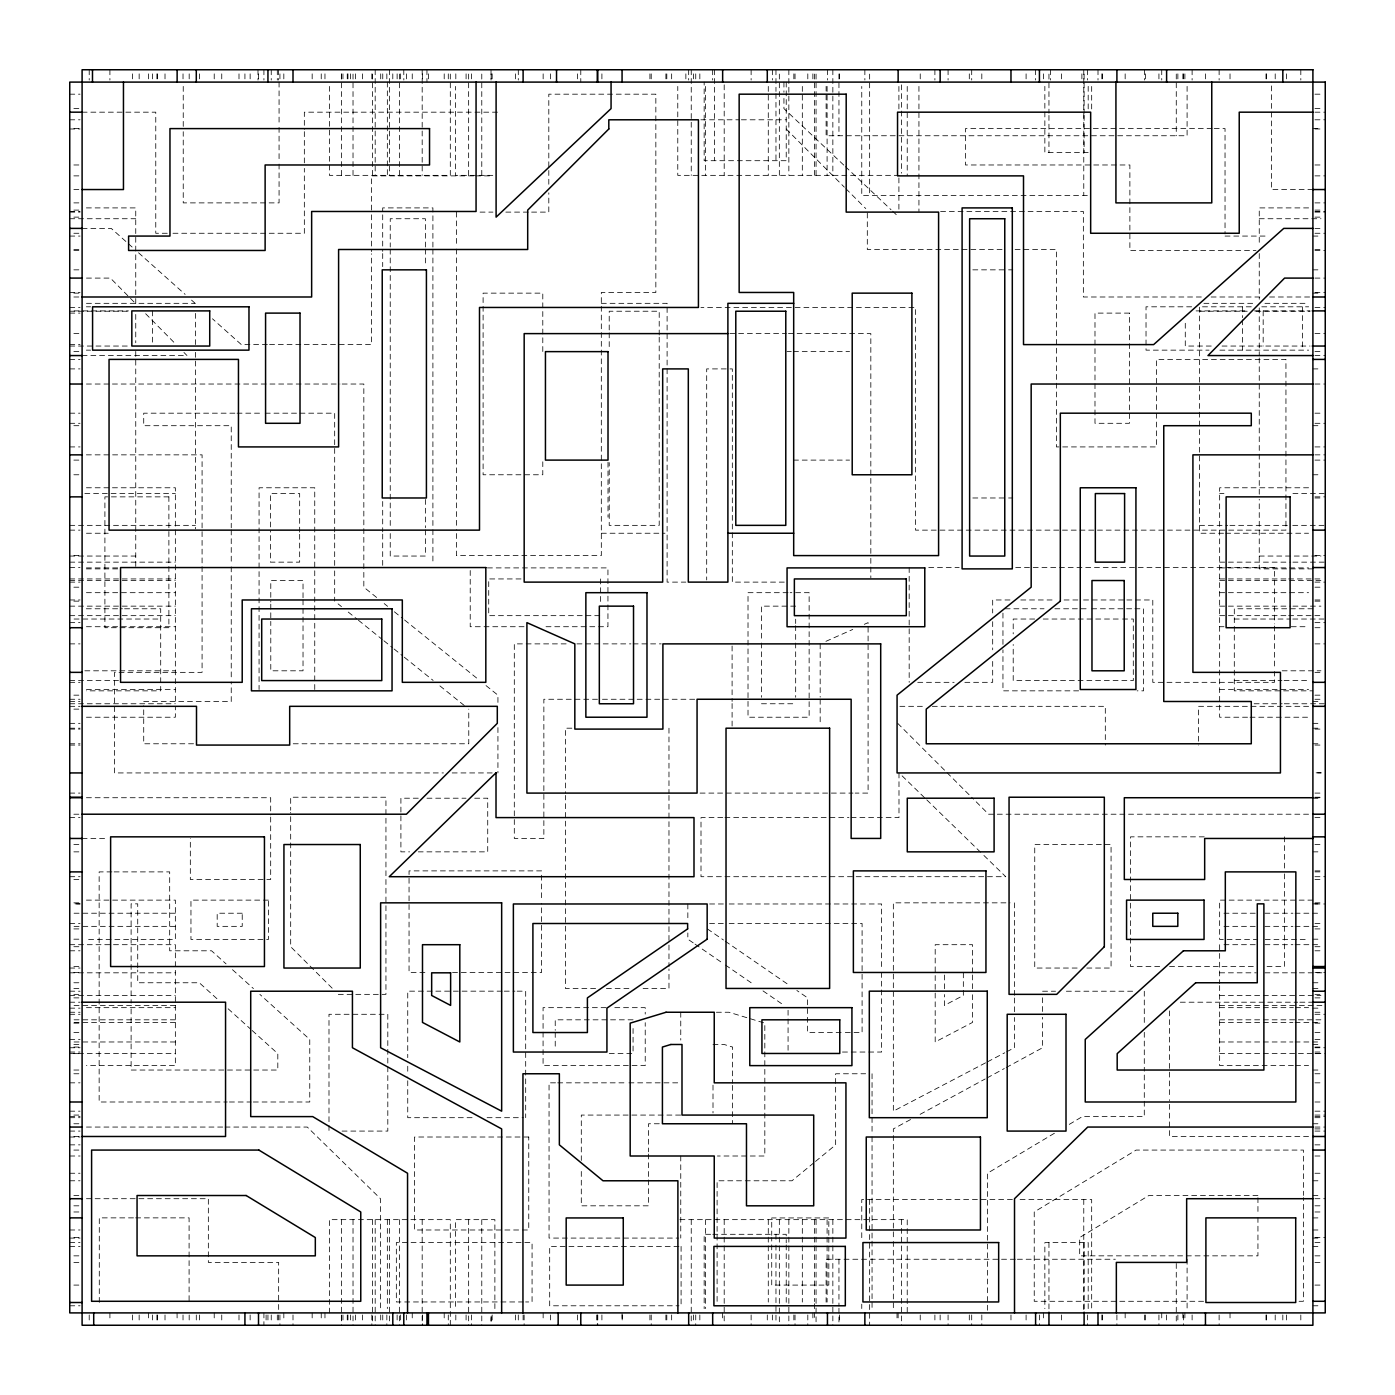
<?xml version="1.0" encoding="UTF-8"?>
<svg xmlns="http://www.w3.org/2000/svg" width="1395" height="1395" viewBox="0 0 1395 1395"><rect width="100%" height="100%" fill="white"/><g stroke="black" fill="none" stroke-linecap="round" stroke-linejoin="round"><path stroke-width="0.75" stroke-dasharray="5 3.75" d="M813.826 1162.82L791.994 1180.78L717.1 1180.78L717.1 1302.076M815.5 1161.442L835.64 1144.859L835.64 1073.766L865.632 1073.766M1054.411 1133.263L987.451 1173.247L987.451 1312.904M1069.285 1124.387L1082.293 1116.61L1144.284 1116.61L1144.284 1073.365M910.551 1119.54L893.341 1128.904L893.341 1239.318M920.125 1114.343L985.166 1078.963M987.085 1077.916L1004.295 1068.553M1006.213 1067.524L1042.571 1047.75L1042.571 1017.304M985.55 1062.851L893.341 1111.17L893.341 902.844L1010.05 902.844M987.468 1061.839L1004.766 1052.789M1006.684 1051.778L1014.374 1047.75L1014.374 1017.461M825.927 641.334L852.764 629.441M864.272 624.332L868.091 622.641L868.091 793.092L855.17 793.092M69.75 94.18L80.038 94.18M1314.962 94.18L1321.135 94.18M73.865 108.601L80.038 108.601M1314.962 108.601L1321.135 108.601M82.096 112.175L155.769 112.175L155.769 233.261L170.835 233.261M497.457 112.175L304.337 112.175L304.337 129.473M1314.962 112.175L1325.25 112.175M69.75 119.796L80.038 119.796M700.831 119.796L739.245 119.796M741.373 119.796L786.187 119.796M1314.962 119.796L1325.25 119.796M73.865 128.602L80.038 128.602M1212.046 128.602L965.462 128.602L965.462 164.976L1129.88 164.976L1129.88 250.472L1255.988 250.472M1214.208 128.602L1225.037 128.602L1225.037 233.907M1312.904 128.602L1321.135 128.602M69.75 128.985L80.038 128.985M1314.962 128.985L1321.135 128.985M1088.187 152.386L1044.855 152.386L1044.855 86.35M73.865 164.976L82.096 164.976M1314.962 164.976L1321.135 164.976M492.801 175.351L455.555 175.351L455.555 86.42M899.287 175.351L677.778 175.351L677.778 86.42M73.865 175.875L80.038 175.875M473.568 175.875L371.488 175.875L371.488 212.65M475.73 175.875L493.115 175.875M1314.962 175.875L1325.25 175.875M73.865 189.546L80.038 189.546M1312.904 189.546L1271.543 189.546L1271.543 82.096M1087.333 195.439L861.761 195.439L861.761 86.455M73.865 202.885L80.038 202.885M1314.962 202.885L1325.25 202.885M86.385 207.907L135.751 207.907L135.751 303.604M1308.615 207.907L1259.249 207.907L1259.249 244.875M73.865 210.104L80.038 210.104M1314.962 210.104L1321.135 210.104M69.75 211.482L80.038 211.482M940.579 211.482L1083.357 211.482L1083.357 296.995L1202.473 296.995M1314.962 211.482L1325.25 211.482M69.75 212.11L80.038 212.11M480.054 212.11L492.941 212.11M505.827 212.11L529.472 212.11M531.617 212.11L548.81 212.11L548.81 192.824M1314.962 212.11L1325.25 212.11M73.865 217.132L80.038 217.132M1314.962 217.132L1321.135 217.132M69.75 218.736L135.751 218.736M1259.249 218.736L1320.995 218.736M82.096 228.396L111.234 228.396L132.107 247.037M1314.962 228.396L1321.135 228.396M73.865 233.261L80.038 233.261M172.98 233.261L304.337 233.261L304.337 168.394M1314.962 233.261L1325.25 233.261M69.75 236.069L80.038 236.069M1225.037 236.069L1266.398 236.069M1312.904 236.069L1321.135 236.069M73.865 249.496L80.038 249.496M1002.063 249.496L867.306 249.496L867.306 210.104M1015.107 249.496L1056.399 249.496L1056.399 446.923L1156.542 446.923L1156.542 359.404L1285.946 359.404L1285.946 530.135L915.504 530.135L915.504 307.458L700.9 307.458M1314.962 249.496L1321.135 249.496M73.865 250.472L80.038 250.472M1314.962 250.472L1325.25 250.472M73.865 269.845L80.038 269.845M972.803 269.845L1006.458 269.845M1008.568 269.845L1012.77 269.845M1312.904 269.845L1321.135 269.845M86.455 278.093L110.414 278.093L134.931 302.889M1314.962 278.093L1325.25 278.093M69.75 292.462L80.038 292.462M1314.962 292.462L1325.25 292.462M73.865 293.142L80.038 293.142M1312.904 293.142L1321.135 293.142M73.865 296.995L80.038 296.995M1211.122 296.995L1260.94 296.995M1269.607 296.995L1312.904 296.995M86.455 303.325L195.439 303.325M601.315 303.325L667.106 303.325L667.106 582.116L685.852 582.116M1203.92 303.325L1256.232 303.325M1264.951 303.325L1308.545 303.325M86.35 306.813L90.605 306.813M1191.644 306.813L1146.027 306.813L1146.027 350.145L1209.029 350.145M1202.507 306.813L1252.466 306.813M1261.777 306.813L1308.649 306.813M69.75 307.458L80.038 307.458M1314.962 307.458L1325.25 307.458M74.092 310.893L128.462 310.893M1196.09 310.893L1246.956 310.893M1254.524 310.893L1310.027 310.893M69.75 311.224L128.253 311.224M1199.56 311.224L1247.235 311.224M1255.901 311.224L1310.079 311.224M69.75 313.108L80.038 313.108M73.865 333.614L80.038 333.614M729.951 333.614L736.455 333.614M738.618 333.614L786.309 333.614M788.471 333.614L794.976 333.614M797.138 333.614L870.829 333.614L870.829 476.236M1314.962 333.614L1325.25 333.614M69.75 344.6L80.038 344.6M267.387 344.6L241.352 344.6L212.441 318.775M269.549 344.6L302.087 344.6M304.249 344.6L371.488 344.6L371.488 253.751M69.75 346.047L128.462 346.047M1211.244 346.047L1185.279 346.047L1185.279 321.234M1222.055 346.047L1310.027 346.047M86.35 350.145L90.605 350.145M1219.875 350.145L1308.649 350.145M73.865 351.627L82.096 351.627M786.989 351.627L791.314 351.627M793.476 351.627L849.555 351.627M1314.962 351.627L1321.135 351.627M82.096 355.568L187.017 355.568L183.948 352.464M1314.962 355.568L1325.25 355.568M69.75 359.404L80.038 359.404M69.75 368.908L80.038 368.908M1312.904 368.908L1321.135 368.908M86.42 384.026L110.257 384.026M112.437 384.026L339.996 384.026M342.159 384.026L363.833 384.026L363.833 587.19L377.417 598.124M1314.962 384.026L1325.25 384.026M69.75 413.182L80.038 413.182M234.866 413.182L143.72 413.182L143.72 425.702L231.239 425.702L231.239 527.781M237.028 413.182L263.062 413.182M265.242 413.182L297.798 413.182M299.96 413.182L334.678 413.182L334.678 532.001M1314.962 413.182L1321.135 413.182M69.75 423.295L80.038 423.295M1314.962 423.295L1325.25 423.295M73.865 425.702L80.038 425.702M1312.904 425.702L1321.135 425.702M69.75 446.923L80.038 446.923M1314.962 446.923L1325.25 446.923M86.368 454.857L202.083 454.857L202.083 672.355L114.564 672.355L114.564 772.935L443.47 772.935M1314.962 454.857L1325.25 454.857M73.865 460.106L80.038 460.106M793.476 460.106L849.555 460.106M1314.962 460.106L1325.25 460.106M73.865 474.771L80.038 474.771M1312.904 474.771L1321.135 474.771M86.42 487.779L110.275 487.779M112.454 487.779L175.351 487.779L175.351 704.336M1308.58 487.779L1219.649 487.779L1219.649 717.222L1247.845 717.222M84.833 493.568L175.351 493.568M1219.649 493.568L1223.973 493.568M1292.921 493.568L1325.25 493.568M1314.962 496.864L1325.25 496.864M972.803 497.98L1006.458 497.98M1008.568 497.98L1012.77 497.98M1314.962 497.98L1321.135 497.98M69.75 525.357L195.439 525.357M1199.56 525.357L1227.739 525.357M1229.902 525.357L1290.584 525.357M1292.746 525.357L1325.25 525.357M69.75 530.135L80.038 530.135M86.455 533.239L108.252 533.239M601.315 533.239L664.979 533.239M1223.537 533.239L1199.56 533.239L1199.56 303.325M1225.717 533.239L1308.545 533.239M73.865 555.594L80.038 555.594M1314.962 555.594L1325.25 555.594M69.75 556.047L135.751 556.047M1259.249 556.047L1320.995 556.047M69.75 562.15L175.351 562.15M1219.649 562.15L1290.776 562.15M1292.921 562.15L1325.25 562.15M69.75 567.556L80.038 567.556M928.739 567.556L959.185 567.556M1015.717 567.556L1274.455 567.556L1274.455 623.861M86.42 567.904L118.959 567.904M487.43 567.904L607.941 567.904L607.941 626.721L543.387 626.721M1219.649 567.904L1308.58 567.904M86.385 568.881L118.575 568.881M1312.904 568.881L1259.249 568.881L1259.249 499.288M69.75 578.942L175.351 578.942M520.998 578.942L488.721 578.942L488.721 615.666L600.635 615.666M1219.649 578.942L1286.452 578.942M1288.614 578.942L1320.943 578.942M69.75 580.529L175.351 580.529M1219.649 580.529L1320.943 580.529M69.75 582.116L80.038 582.116M784.269 582.116L732.323 582.116L732.323 368.908L706.69 368.908L706.69 579.936M1314.962 582.116L1325.25 582.116M73.865 587.19L80.038 587.19M1314.962 587.19L1321.135 587.19M86.42 592.683L175.351 592.683M788.053 592.683L748.016 592.683L748.016 717.222L809.135 717.222L809.135 592.683L790.163 592.683M1219.649 592.683L1308.58 592.683M69.75 599.972L80.038 599.972M1009.98 599.972L992.682 599.972L992.682 612.98M1020.809 599.972L1055.422 599.972M1064.089 599.972L1081.387 599.972M1083.549 599.972L1124.666 599.972M1126.829 599.972L1152.793 599.972L1152.793 682.329L1274.455 682.329L1274.455 671.501M1314.962 599.972L1321.135 599.972M73.865 601.14L80.038 601.14M1314.962 601.14L1321.135 601.14M69.75 606.145L175.351 606.145M795.673 606.145L761.478 606.145L761.478 640.846M1219.649 606.145L1290.776 606.145M1292.921 606.145L1320.943 606.145M86.333 608.778L122.464 608.778M124.591 608.778L160.704 608.778L160.704 690.839L86.333 690.839M1005.115 608.778L1044.053 608.778M1054.864 608.778L1089.478 608.778M1091.64 608.778L1132.74 608.778M1134.902 608.778L1143.551 608.778L1143.551 690.839L1137.064 690.839M1312.904 608.778L1234.296 608.778L1234.296 690.839L1312.904 690.839M69.75 615.666L175.351 615.666M1219.649 615.666L1286.452 615.666M1288.614 615.666L1320.943 615.666M74.074 619.031L160.704 619.031M1034.654 619.031L1013.206 619.031L1013.206 633.888M1043.233 619.031L1120.429 619.031M1122.574 619.031L1133.298 619.031L1133.298 680.586L1013.206 680.586L1013.206 644.507M1234.296 619.031L1290.602 619.031M1292.764 619.031L1325.25 619.031M69.75 622.641L80.038 622.641M1314.962 622.641L1325.25 622.641M86.42 626.721L175.351 626.721M524.014 626.721L470.22 626.721L470.22 567.904M1219.649 626.721L1223.99 626.721M1291.229 626.721L1308.58 626.721M1314.962 627.715L1321.135 627.715M69.75 643.88L80.038 643.88M566.143 643.88L514.302 643.88L514.302 838.43L543.858 838.43L543.858 699.261L600.286 699.261M576.955 643.88L630.958 643.88M633.121 643.88L661.213 643.88M1314.962 643.88L1325.25 643.88M84.833 670.803L175.351 670.803M1282.144 670.803L1320.943 670.803M1314.962 672.355L1321.135 672.355M69.75 680.586L119.569 680.586M1234.296 680.586L1281.935 680.586M1284.097 680.586L1310.097 680.586M69.75 682.329L80.038 682.329M917.736 682.329L954.145 682.329M964.852 682.329L992.682 682.329L992.682 658.492M86.42 689.514L175.351 689.514M1219.649 689.514L1308.58 689.514M1078.649 690.839L1002.953 690.839L1002.953 649.808M73.865 695.163L80.038 695.163M1314.962 695.163L1321.135 695.163M69.75 699.261L80.038 699.261M602.448 699.261L635.004 699.261M637.166 699.261L697.936 699.261M1314.962 699.261L1321.135 699.261M69.75 701.493L80.038 701.493M143.72 701.493L231.239 701.493L231.239 681.963M1312.904 701.493L1321.135 701.493M69.75 703.76L175.351 703.76M761.478 703.76L795.673 703.76M1254.14 703.76L1282.144 703.76M1284.307 703.76L1325.25 703.76M69.75 706.323L80.038 706.323M899.862 706.323L923.647 706.323M932.313 706.323L1105.311 706.323L1105.311 745.069M1308.597 706.323L1198.497 706.323L1198.497 745.069M73.865 709.131L80.038 709.131M86.42 717.222L175.351 717.222L175.351 706.48M1250.025 717.222L1308.58 717.222M69.75 723.342L80.038 723.342M1312.904 723.342L1321.135 723.342M69.75 728.19L80.038 728.19M571.863 728.19L565.376 728.19L565.376 793.249M1312.904 728.19L1321.135 728.19M69.75 729.097L80.038 729.097M1314.962 729.097L1321.135 729.097M69.75 743.779L80.038 743.779M193.556 743.779L143.72 743.779L143.72 705.731M293.246 743.779L468.772 743.779L468.772 709.131M1312.904 743.779L1321.135 743.779M69.75 745.069L80.038 745.069M1314.962 745.069L1321.135 745.069M452.189 772.935L495.748 772.935M69.75 793.092L80.038 793.092M700.098 793.092L853.025 793.092M1314.962 793.092L1321.135 793.092M1314.962 797.225L1321.135 797.225M86.42 797.731L270.682 797.731L270.682 814.942M1314.962 797.731L1321.135 797.731M418.273 798.202L400.906 798.202L400.906 851.857L409.589 851.857M426.957 798.202L466.017 798.202M474.701 798.202L487.727 798.202L487.727 851.857L418.273 851.857M1312.904 798.202L1321.135 798.202M73.865 814.209L80.038 814.209M1308.562 814.209L988.584 814.209L971.635 797.277M69.75 817.592L80.038 817.592M722.767 817.592L701.005 817.592L701.005 876.705L722.767 876.705M724.929 817.592L848.945 817.592M851.124 817.592L898.99 817.592L898.99 772.83M1314.962 817.592L1321.135 817.592M1204.216 836.843L1130.56 836.843L1130.56 966.543L1160.902 966.543M82.096 838.465L108.06 838.465M73.865 844.533L80.038 844.533M1314.962 844.533L1321.135 844.533M73.865 851.857L80.038 851.857M1312.904 851.857L1321.135 851.857M541.626 870.881L409.049 870.881L409.049 972.472L428.614 972.472M1314.962 870.881L1321.135 870.881M111.966 871.892L99.15 871.892L99.15 1101.998L227.263 1101.998M114.111 871.892L169.684 871.892L169.684 950.797L211.569 950.797L226.06 963.875M1314.962 871.892L1321.135 871.892M69.75 876.705L80.038 876.705M724.947 876.705L1005.743 876.705L982.533 854.124M1314.962 876.705L1325.25 876.705M73.865 879.495L80.038 879.495M1314.962 879.495L1321.135 879.495M86.42 900.124L175.351 900.124L175.351 939.445L86.42 939.445M1312.904 900.124L1219.649 900.124L1219.649 939.445L1256.529 939.445M73.865 902.844L80.038 902.844M1314.962 902.844L1321.135 902.844M1312.904 903.855L1321.135 903.855M709.619 903.977L727.039 903.977M729.201 903.977L881.623 903.977L881.623 969.298M1314.962 903.977L1325.25 903.977M74.057 913.219L175.351 913.219M1223.973 913.219L1256.285 913.219M1264.916 913.219L1292.921 913.219M1295.083 913.219L1320.943 913.219M69.75 923.507L80.038 923.507M709.549 923.507L726.987 923.507M729.167 923.507L862.093 923.507L862.093 1032.527L843.225 1032.527M1314.962 923.507L1321.135 923.507M74.057 926.35L175.351 926.35M1223.973 926.35L1256.285 926.35M1264.916 926.35L1292.921 926.35M1295.083 926.35L1320.943 926.35M73.865 928.913L80.038 928.913M1314.962 928.913L1321.135 928.913M73.865 939.184L80.038 939.184M1312.904 939.184L1321.135 939.184M1265.195 939.445L1308.58 939.445M69.75 944.694L175.351 944.694L175.351 1065.623L86.42 1065.623M1223.973 944.694L1256.285 944.694M1264.916 944.694L1292.921 944.694M1295.083 944.694L1320.943 944.694M73.865 946.717L80.038 946.717M1314.962 946.717L1321.135 946.717M69.75 950.797L80.038 950.797M1314.962 950.797L1321.135 950.797M73.865 966.543L80.038 966.543M1169.551 966.543L1256.215 966.543M1267.044 966.543L1284.376 966.543L1284.376 871.422M69.75 968.043L80.038 968.043M1077.149 968.043L1034.741 968.043L1034.741 844.533L1111.065 844.533L1111.065 968.043L1085.624 968.043M73.865 972.472L80.038 972.472M452.521 972.472L541.626 972.472L541.626 903.315M1314.962 972.472L1325.25 972.472M69.75 972.821L175.351 972.821M1219.649 972.821L1256.285 972.821M1264.916 972.821L1297.228 972.821M1299.39 972.821L1325.25 972.821M73.865 982.76L82.096 982.76M1312.904 982.76L1321.135 982.76M73.865 988.445L80.038 988.445M595.595 988.445L565.376 988.445L565.376 795.429M606.389 988.445L630.121 988.445M643.078 988.445L668.972 988.445L668.972 968.932M1312.904 988.445L1321.135 988.445M69.75 991.165L80.038 991.217M502.095 991.165L407.741 991.165L407.741 1057.654M504.24 991.165L514.964 991.165M517.109 991.165L525.688 991.165L525.688 1117.691M1042.571 991.217L1055.544 991.217M1066.373 991.217L1133.455 991.217M73.865 994.356L80.038 994.356M338.305 994.356L385.944 994.356L385.944 797.225L290.683 797.225L290.683 810.216M1314.962 994.356L1321.135 994.356M69.75 995.472L175.351 995.472M1219.649 995.472L1297.228 995.472M1299.39 995.472L1320.943 995.472M73.865 997.878L80.038 997.878M1314.962 997.878L1321.135 997.878M69.75 1002.203L80.038 1002.203M1180.309 1002.203L1297.699 1002.203M1299.861 1002.203L1312.904 1002.203M74.057 1005.411L175.351 1005.411M1219.649 1005.411L1297.228 1005.411M1299.39 1005.411L1325.25 1005.411M86.42 1007.661L175.351 1007.661M606.093 1007.661L543.073 1007.661L543.073 1065.623L645.222 1065.623L645.222 1022.674M614.794 1007.661L645.222 1007.661L645.222 1014.095M1219.649 1007.661L1293.392 1007.661M1295.554 1007.661L1308.58 1007.661M69.75 1008.149L80.038 1008.149M1312.904 1008.149L1321.135 1008.149M69.75 1012.247L80.038 1012.247M716.385 1012.247L728.957 1012.247L764.826 1023.145L764.826 1156.002L717.414 1156.002M1314.962 1012.247L1321.135 1012.247M69.75 1014.287L80.038 1014.287M1314.962 1014.287L1325.25 1014.287M74.057 1019.815L175.351 1019.815M633.068 1019.815L555.227 1019.815L555.227 1030.33M1219.649 1019.815L1320.943 1019.815M74.057 1022.43L175.351 1022.43M1219.649 1022.43L1292.921 1022.43M1295.083 1022.43L1320.943 1022.43M73.865 1023.145L80.038 1023.145M1314.962 1023.145L1321.135 1023.145M73.865 1032.527L80.038 1032.527M841.133 1032.527L807.6 1032.527L807.6 997.878L796.859 990.485M1314.962 1032.527L1321.135 1032.527M69.75 1039.449L80.038 1039.449M1314.962 1039.449L1321.135 1039.449M74.057 1041.978L175.351 1041.978M1219.649 1041.978L1292.921 1041.978M1295.083 1041.978L1320.943 1041.978M73.865 1044.489L80.038 1044.489M713.002 1044.489L724.162 1044.489L732.584 1047.052L732.584 1083.27M1312.904 1044.489L1321.135 1044.489M73.865 1047.052L80.038 1047.052M1314.962 1047.052L1321.135 1047.052M69.75 1047.75L80.038 1047.75M1314.962 1047.75L1325.25 1047.75M69.75 1052.039L80.038 1052.039M842.458 1052.039L881.623 1052.039L881.623 971.478M1314.962 1052.039L1321.135 1052.039M69.75 1053.469L175.351 1053.469M609.284 1053.469L633.068 1053.469L633.068 1026.11M1219.649 1053.469L1325.25 1053.469M73.865 1053.643L80.038 1053.643M1314.962 1053.643L1321.135 1053.643M1293.392 1065.623L1219.649 1065.623L1219.649 985.184M1295.554 1065.623L1308.58 1065.623M73.865 1070.035L80.038 1070.035M1312.904 1070.035L1321.135 1070.035M73.865 1073.766L80.038 1073.766M1314.962 1073.766L1321.135 1073.766M69.75 1082.834L80.038 1082.834M555.524 1082.834L549.055 1082.834L549.055 1238.08L678.598 1238.08M557.686 1082.834L626.774 1082.834M628.936 1082.834L680.76 1082.834M1314.962 1082.834L1321.135 1082.834M229.425 1101.998L251.135 1101.998M253.315 1101.998L309.76 1101.998L309.76 1039.449L259.871 994.391M1314.962 1101.998L1321.135 1101.998M69.75 1111.17L80.038 1111.17M1314.962 1111.17L1325.25 1111.17M73.865 1115.076L80.038 1115.076M680.62 1115.076L581.297 1115.076L581.297 1160.448M1314.962 1115.076L1325.25 1115.076M69.75 1116.61L80.038 1116.61M1314.962 1116.61L1325.25 1116.61M69.75 1117.691L80.038 1117.691M472.068 1117.691L407.741 1117.691L407.741 1076.957M487.082 1117.691L523.543 1117.691M1314.962 1117.691L1321.135 1117.691M73.865 1123.76L80.038 1123.76M659.294 1123.76L648.518 1123.76L648.518 1151.834M1312.904 1123.76L1321.135 1123.76M86.438 1127.055L222.904 1127.055M225.066 1127.055L307.284 1127.055L380.486 1198.706L380.486 1308.597M1314.962 1127.055L1325.25 1127.055M1314.962 1128.904L1321.135 1128.904M69.75 1131.083L80.038 1131.083M342.071 1131.083L387.81 1131.083L387.81 1014.287L328.993 1014.287L328.993 1131.083M1314.962 1131.083L1325.25 1131.083M73.865 1136.489L80.038 1136.489M1308.562 1136.489L1169.446 1136.489L1169.446 1099.678M69.75 1137.012L80.038 1137.012M69.75 1144.859L80.038 1144.859M1314.962 1144.859L1321.135 1144.859M73.865 1150.073L80.038 1150.073M69.75 1156.002L80.038 1156.002M1314.962 1156.002L1321.135 1156.002M69.75 1173.247L80.038 1173.247M1314.962 1173.247L1321.135 1173.247M69.75 1180.78L80.038 1180.78M1312.904 1180.78L1321.135 1180.78M73.865 1195.515L82.096 1195.515M1257.941 1195.515L1148.835 1195.515L1079.678 1237.539L1079.678 1255.849L1257.941 1255.849L1257.941 1217.068M1312.904 1195.515L1321.135 1195.515M86.438 1198.706L92.977 1198.706M95.156 1198.706L208.343 1198.706L208.343 1262.405L278.651 1262.405L278.651 1302.389M1314.962 1198.706L1325.25 1198.706M1012.404 1199.56L861.761 1199.56L861.761 1238.795M1020.094 1199.56L1091.675 1199.56L1091.675 1308.545M73.865 1205.821L80.038 1205.821M1314.962 1205.821L1321.135 1205.821M73.865 1211.976L80.038 1211.976M1314.962 1211.976L1321.135 1211.976M133.501 1217.87L99.289 1217.87L99.289 1302.512M135.629 1217.87L189.092 1217.87L189.092 1302.512M1312.904 1217.94L1321.135 1217.87M679.923 1219.649L907.221 1219.649L907.221 1312.904M69.75 1229.989L80.038 1229.989M1312.904 1229.989L1321.135 1229.989M710.63 1234.296L704.161 1234.296L704.161 1308.667M712.793 1234.296L786.222 1234.296L786.222 1242.788M73.865 1237.539L80.038 1237.539M1314.962 1237.539L1325.25 1237.539M69.75 1238.08L80.038 1238.08M1312.904 1238.08L1321.135 1238.08M69.75 1242.561L80.038 1242.561M1314.962 1242.561L1321.135 1242.561M69.75 1246.398L80.038 1246.398M678.947 1246.398L549.682 1246.398L549.682 1305.79L678.947 1305.79M1312.904 1246.398L1321.135 1246.398M73.865 1255.849L82.096 1255.849M1314.962 1255.849L1321.135 1255.849M1015.298 1259.249L826.119 1259.249L826.119 1302.18M1017.408 1259.249L1115.337 1259.249M73.865 1262.405L80.038 1262.405M1314.962 1262.405L1321.135 1262.405M73.865 1285.091L82.096 1285.091M1314.962 1285.091L1321.135 1285.091M1203.554 1301.291L1034.236 1301.291L1034.236 1211.976L1136.105 1150.073L1303.401 1150.073L1303.401 1195.428M1299.059 1301.291L1303.401 1301.291L1303.401 1197.59M523.456 1301.953L396.337 1301.953L396.337 1242.561L532.07 1242.561L532.07 1301.953L525.601 1301.953M69.75 1305.79L80.038 1305.79M1312.904 1305.79L1321.135 1305.79M707.37 928.913L723.482 940.003M725.26 941.224L789.692 985.567M693.21 942.863L687.84 939.184L687.84 932.959M695.006 944.101L723.639 963.806M725.435 965.044L754.067 984.748M763.013 990.903L782.7 1004.452M384.2 603.582L387.601 606.319M394.384 611.795L402.876 618.63M404.567 619.99L479.252 680.132M486.035 685.608L497.928 695.163L497.928 703.812M338.078 603.878L341.479 606.616M348.262 612.074L356.754 618.909M358.445 620.269L382.213 639.416M383.904 640.776L392.396 647.611M394.087 648.989L402.58 655.824M404.271 657.184L433.13 680.429M439.913 685.887L467.081 707.753M138.541 252.774L185.134 294.38M191.551 300.117L194.759 302.994M232.494 969.699L253.437 988.584M216.922 998.681L199.293 982.76L137.721 982.76L137.721 969.961M228.135 1008.794L250.559 1029.057M252.164 1030.504L277.814 1053.643L277.814 1070.035L131.113 1070.035L131.113 1005.289M843.783 165.098L783.938 108.601L783.938 94.319M845.353 166.58L891.021 209.703M892.608 211.186L898.903 217.132M902.094 775.847L925.286 798.428M926.838 799.928L980.981 852.624M786.187 128.985L844.341 187.157M845.876 188.674L865.772 208.57M897.7 723.342L945.444 771.086M946.996 772.638L970.1 795.743M332.167 988.201L290.683 946.717L290.683 812.378M145.655 313.735L174.759 343.17M1302.424 306.813L1302.424 350.145M1300.82 69.75L1300.82 80.038M1300.82 1314.962L1300.82 1321.135M1286.399 73.865L1286.399 80.038M1286.399 1314.962L1286.399 1321.135M1284.376 836.843L1284.376 869.259M1282.825 1314.962L1282.825 1321.135M1275.204 73.865L1275.204 80.038M1275.204 1314.962L1275.204 1321.135M1274.455 626.024L1274.455 669.338M1266.398 73.865L1266.398 82.096M1266.398 1314.962L1266.398 1321.135M1266.015 73.865L1266.015 80.038M1266.015 1314.962L1266.015 1321.135M1263.172 310.893L1263.172 346.047M1259.249 253.559L1259.249 299.245M1259.249 307.929L1259.249 355.83M1259.249 357.957L1259.249 497.283M1257.941 1197.677L1257.941 1214.906M1242.614 306.813L1242.614 317.641M1242.614 319.804L1242.614 350.145M1230.024 73.865L1230.024 80.038M1230.024 1312.904L1230.024 1321.135M1219.649 944.694L1219.649 983.684M1219.125 69.75L1219.125 80.038M1219.125 1314.962L1219.125 1325.25M1205.454 73.865L1205.454 80.038M1192.115 69.75L1192.115 80.038M1192.115 1314.962L1192.115 1321.135M1187.093 86.385L1187.093 135.751L826.119 135.751L826.119 86.385M1187.093 1259.249L1187.093 1308.615M1184.896 73.865L1184.896 82.096M1184.896 1312.904L1184.896 1321.135M1183.518 73.865L1183.518 80.038M1183.518 1314.962L1183.518 1325.25M1182.89 73.865L1182.89 80.038M1182.89 1312.904L1182.89 1321.135M1177.868 73.865L1177.868 80.038M1177.868 1314.962L1177.868 1321.135M1176.264 74.005L1176.264 135.751M1176.264 1263.504L1176.264 1320.995M1169.446 1010.869L1169.446 1097.516M1166.604 1314.962L1166.604 1321.135M1161.739 69.75L1161.739 80.038M1161.739 1312.904L1161.739 1321.135M1158.931 73.865L1158.931 82.096M1158.931 1314.962L1158.931 1325.25M1145.504 73.865L1145.504 80.038M1145.504 1314.962L1145.504 1321.135M1144.528 69.75L1144.528 80.038M1144.528 1314.962L1144.528 1321.135M1144.284 991.217L1144.284 1023.651M1144.284 1032.3L1144.284 1071.203M1125.155 73.865L1125.155 82.096M1125.155 1312.904L1125.155 1321.135M1116.907 1314.962L1116.907 1325.25M1102.538 73.865L1102.538 80.038M1102.538 1314.962L1102.538 1321.135M1101.858 73.865L1101.858 82.096M1101.858 1314.962L1101.858 1321.135M1098.004 69.75L1098.004 80.038M1091.675 86.455L1091.675 110.432M1088.187 86.35L1088.187 109.786M1088.187 1308.649L1088.187 1242.614L1044.855 1242.614L1044.855 1308.649M1087.542 69.75L1087.542 80.038M1087.542 1314.962L1087.542 1325.25M1084.107 74.092L1084.107 113.239M1084.107 115.419L1084.107 152.386M1084.107 1242.614L1084.107 1310.027M1083.775 69.75L1083.775 195.439M1083.775 1199.56L1083.775 1310.079M1081.892 73.865L1081.892 80.038M1061.386 73.865L1061.386 80.038M1061.386 1314.962L1061.386 1321.135M1050.4 69.75L1050.4 80.038M1048.953 74.092L1048.953 113.239M1048.953 115.419L1048.953 152.386M1048.953 1242.614L1048.953 1310.027M1043.373 73.865L1043.373 80.038M1043.373 1312.904L1043.373 1321.135M1042.571 997.739L1042.571 1015.141M1039.432 1314.962L1039.432 1325.25M1035.596 69.75L1035.596 80.038M1026.092 73.865L1026.092 82.096M1026.092 1314.962L1026.092 1321.135M1014.374 902.844L1014.374 995.838M1014.374 998L1014.374 1015.298M1010.974 1314.962L1010.974 1321.135M1002.953 613.102L1002.953 647.646M992.682 621.647L992.682 649.826M981.818 73.865L981.818 80.038M981.818 1314.962L981.818 1325.25M972.507 972.768L972.507 944.694L935.191 944.694L935.191 1041.978L972.507 1022.43L972.507 994.356M972.507 974.931L972.507 992.194M971.705 69.75L971.705 80.038M971.705 1314.962L971.705 1325.25M969.298 73.865L969.298 82.096M969.298 1314.962L969.298 1321.135M963.335 972.821L963.335 995.472L944.38 1005.411L944.38 994.548M948.077 69.75L948.077 80.038M948.077 1314.962L948.077 1325.25M944.38 975L944.38 992.368M940.143 1314.962L940.143 1321.135M934.894 69.75L934.894 80.038M934.894 1314.962L934.894 1321.135M920.229 73.865L920.229 82.096M920.229 1314.962L920.229 1321.135M918.939 86.403L918.939 211.482M909.174 567.556L909.174 682.329M907.221 86.42L907.221 175.351M901.432 84.833L901.432 173.189M901.432 1219.649L901.432 1325.25M898.903 86.438L898.903 110.397M898.903 177.932L898.903 212.772M898.136 1312.904L898.136 1321.135M897.02 1312.904L897.02 1321.135M893.341 1241.48L893.341 1308.58M872.049 1073.766L872.049 1134.641M872.049 1136.803L872.049 1238.987M872.049 1241.166L872.049 1308.562M870.829 478.38L870.829 556.186M870.829 558.331L870.829 577.792M869.643 74.092L869.643 195.439M869.643 1199.56L869.643 1325.25M864.865 69.75L864.865 80.038M861.761 1304.185L861.761 1308.545M839.406 73.865L839.406 80.038M839.406 1314.962L839.406 1321.135M838.953 74.005L838.953 135.751M838.953 1259.249L838.953 1306.086M838.953 1308.214L838.953 1325.25M832.85 69.75L832.85 175.351M832.85 1219.649L832.85 1325.25M828.822 1235.272L828.822 1217.94L771.731 1217.94L771.731 1235.272M828.822 1237.435L828.822 1285.091L771.731 1285.091L771.731 1237.435M827.444 69.75L827.444 80.038M827.095 86.42L827.095 175.351M827.095 1219.649L827.095 1302.076M820.173 643.88L820.173 697.134M820.173 699.279L820.173 724.842M816.058 74.057L816.058 175.351M816.058 1219.649L816.058 1305.86M816.058 1308.004L816.058 1325.25M814.471 74.057L814.471 175.351M814.471 1219.649L814.471 1301.552M814.471 1303.697L814.471 1320.943M812.884 73.865L812.884 80.038M812.884 1312.904L812.884 1321.135M807.81 73.865L807.81 80.038M807.81 1314.962L807.81 1325.25M802.317 86.42L802.317 175.351M802.317 1219.649L802.317 1302.076M795.673 619.171L795.673 623.495M795.673 625.675L795.673 640.846M795.673 643.025L795.673 697.256M795.028 73.865L795.028 80.038M795.028 1314.962L795.028 1325.25M793.86 73.865L793.86 80.038M793.86 1314.962L793.86 1321.135M788.855 69.75L788.855 175.351M788.855 1219.649L788.855 1325.25M788.07 1010.242L788.07 1052.039M786.222 82.096L786.222 160.704L704.161 160.704L704.161 82.096M786.222 1244.915L786.222 1302.285M783.938 82.096L783.938 92.279M779.334 74.057L779.334 175.351M779.334 1219.649L779.334 1305.86M779.334 1308.004L779.334 1325.25M775.969 69.75L775.969 91.407M775.969 93.57L775.969 160.704M775.969 1234.296L775.969 1242.945M775.969 1245.125L775.969 1320.925M772.359 69.75L772.359 80.038M772.359 1314.962L772.359 1321.135M768.279 86.42L768.279 175.351M768.279 1219.649L768.279 1302.076M767.285 1314.962L767.285 1321.135M761.478 643.025L761.478 697.256M751.12 69.75L751.12 80.038M751.12 1314.962L751.12 1325.25M732.584 1085.415L732.584 1123.76M732.096 646.007L732.096 701.406M732.096 703.533L732.096 729.097M724.197 84.833L724.197 175.351M724.197 1219.649L724.197 1320.943M722.645 1312.904L722.645 1321.135M714.414 69.75L714.414 160.704M713.002 1085.136L713.002 1112.948M712.671 69.75L712.671 80.038M705.486 86.42L705.486 175.351M705.486 1219.649L705.486 1308.58M699.837 73.865L699.837 80.038M699.837 1314.962L699.837 1321.135M695.739 73.865L695.739 80.038M695.739 1314.962L695.739 1325.25M693.507 73.865L693.507 82.096M693.507 1314.962L693.507 1321.135M691.24 69.75L691.24 175.351M691.24 1219.649L691.24 1320.943M688.677 69.75L688.677 80.038M687.84 903.977L687.84 920.543M685.869 73.865L685.869 80.038M681.091 1246.398L681.091 1305.79M680.76 1012.247L680.76 1040.06M680.76 1156.002L680.76 1238.08M671.658 73.865L671.658 80.038M671.658 1314.962L671.658 1321.135M668.972 728.19L668.972 793.249M668.972 795.429L668.972 942.898M668.972 945.078L668.972 966.752M666.81 73.865L666.81 82.096M666.81 1314.962L666.81 1321.135M665.903 73.865L665.903 80.038M665.903 1314.962L665.903 1321.135M659.207 335.009L659.207 311.224L609.214 311.224L609.214 330.685M659.207 337.171L659.207 525.357L609.214 525.357L609.214 462.617M651.221 73.865L651.221 82.096M651.221 1314.962L651.221 1325.25M649.931 73.865L649.931 82.096M649.931 1314.962L649.931 1321.135M648.518 1153.996L648.518 1177.746M648.518 1179.908L648.518 1205.821L581.297 1205.821L581.297 1169.097M622.17 1314.962L622.17 1321.135L622.065 1312.904M609.214 332.847L609.214 347.983M608.011 462.216L608.011 517.196M601.908 73.865L601.908 80.038M601.908 1314.962L601.908 1321.135M600.635 578.942L600.635 602.71M597.775 1314.962L597.775 1325.25M597.269 1314.962L597.269 1325.25M596.798 1314.962L596.798 1321.135M580.791 69.75L580.791 82.096M577.408 73.865L577.408 80.038M577.408 1314.962L577.408 1321.135M555.227 1032.422L555.227 1049.267M550.467 73.865L550.467 80.038M550.467 1314.962L550.467 1321.135M548.81 184.245L548.81 94.18L655.842 94.18L655.842 292.462L601.315 292.462L601.315 555.594L456.409 555.594L456.409 529.507M543.143 73.865L543.143 80.038M543.143 1312.904L543.143 1321.135M542.794 351.523L542.794 293.142L483.106 293.142L483.106 474.771L542.794 474.771L542.794 461.797M541.626 875.206L541.626 901.153M524.119 1314.962L524.119 1325.25M523.108 1314.962L523.108 1321.135M518.295 69.75L518.295 80.038M518.295 1314.962L518.295 1321.135M515.505 73.865L515.505 80.038M515.505 1314.962L515.505 1321.135M497.928 727.58L497.928 772.935M494.876 1308.58L494.876 1219.649L455.555 1219.649L455.555 1308.58M492.156 73.865L492.156 80.038M492.156 1314.962L492.156 1321.135M491.145 73.865L491.145 82.096M491.023 69.75L491.023 80.038M481.781 74.057L481.781 175.351M481.781 1219.649L481.781 1325.25M471.493 73.865L471.493 80.038M471.493 1314.962L471.493 1325.25M468.65 74.057L468.65 175.351M468.65 1219.649L468.65 1325.25M466.087 73.865L466.087 80.038M466.087 1314.962L466.087 1321.135M456.409 212.11L456.409 246.898M456.409 249.077L456.409 527.327M455.816 73.865L455.816 82.096M455.816 1314.962L455.816 1321.135M450.306 74.057L450.306 175.351L329.377 175.351L329.377 86.42M450.306 1325.25L450.306 1219.649L329.377 1219.649L329.377 1312.904M448.283 73.865L448.283 80.038M448.283 1314.962L448.283 1325.25M444.203 73.865L444.203 80.038M444.203 1312.904L444.203 1321.135M432.903 247.054L432.903 207.907L382.701 207.907L382.701 251.396M432.903 249.217L432.903 527.572M432.903 529.734L432.903 564.539M428.457 73.865L428.457 80.038M426.957 69.75L426.957 82.096M425.37 247.02L425.37 218.736L390.234 218.736L390.234 247.02M425.37 249.199L425.37 266.602M425.37 499.462L425.37 527.746M425.37 529.926L425.37 556.047L390.234 556.047L390.234 529.926M422.528 73.865L422.528 80.038M422.528 1314.962L422.528 1325.25M422.179 69.75L422.179 175.351M422.179 1219.649L422.179 1325.25M412.24 73.865L412.24 82.096M412.24 1312.904L412.24 1321.135M407.741 1066.233L407.741 1074.813M406.555 73.865L406.555 82.096M406.555 1314.962L406.555 1321.135M403.783 69.75L403.835 80.038M400.644 73.865L400.644 80.038M400.644 1314.962L400.644 1321.135M399.528 74.057L399.528 175.351M399.528 1219.649L399.528 1325.25M397.122 73.865L397.122 80.038M397.122 1314.962L397.122 1321.135M392.797 73.865L392.797 80.038M390.234 249.199L390.234 527.746M389.589 69.75L389.589 175.351M389.589 1219.649L389.589 1320.943M387.339 82.096L387.339 175.351M387.339 1219.649L387.339 1308.58M386.851 73.865L386.851 82.096M386.851 1314.962L386.851 1325.25M382.753 73.865L382.753 80.038M382.701 253.576L382.701 266.619M382.701 501.468L382.701 531.913M382.701 534.093L382.701 568.881M382.753 1314.962L382.753 1321.135M380.713 73.865L380.713 80.038M380.713 1314.962L380.713 1321.135M375.185 69.75L375.185 175.351M375.185 1219.649L375.185 1325.25M372.57 74.057L372.57 175.351M372.57 1219.649L372.57 1320.943M371.855 73.865L371.855 80.038M371.855 1314.962L371.855 1325.25M371.488 214.813L371.488 251.588M362.473 73.865L362.473 80.038M362.473 1314.962L362.473 1321.135M355.551 73.865L355.551 80.038M355.551 1314.962L355.551 1321.135M353.022 74.057L353.022 175.351M353.022 1219.649L353.022 1325.25M350.511 73.865L350.511 82.096M350.511 1314.962L350.511 1321.135M347.948 73.865L347.948 80.038M347.948 1314.962L347.948 1321.135M347.25 73.865L347.25 80.038M347.25 1314.962L347.25 1321.135M342.961 73.865L342.961 80.038M342.961 1314.962L342.961 1321.135M341.531 74.057L341.531 175.351M341.531 1219.649L341.531 1325.25M341.356 73.865L341.356 80.038M341.356 1314.962L341.356 1321.135M334.678 534.163L334.678 568.741M334.678 570.886L334.678 601.14M324.965 73.865L324.965 82.096M324.965 1312.904L324.965 1321.135M321.234 73.865L321.234 82.096M321.234 1312.904L321.234 1321.135M314.747 689.514L314.747 487.779L259.069 487.779L259.069 689.514M312.166 73.865L312.166 80.038M312.166 1312.904L312.166 1321.135M304.337 131.636L304.337 166.232M303.029 597.723L303.029 580.529L270.787 580.529L270.787 602.012M303.029 599.867L303.029 606.319M303.029 608.464L303.029 614.916M303.029 617.061L303.029 670.803L270.787 670.803L270.787 621.368M299.663 532.158L299.663 493.568L270.403 493.568L270.403 532.158M299.663 534.285L299.663 562.15L270.403 562.15L270.403 534.285M293.002 1314.962L293.002 1325.25M283.83 73.865L283.83 80.038M283.83 1312.904L283.83 1321.135M279.924 73.865L279.924 80.038M279.924 1314.962L279.924 1325.25M279.07 82.096L279.07 125.236M279.07 127.398L279.07 161.907M279.07 164.069L279.07 202.885L183.233 202.885L183.233 131.705M278.651 1304.499L278.651 1312.904M278.39 69.75L278.39 80.038M278.39 1314.962L278.39 1321.135M277.309 69.75L277.309 80.038M277.309 1314.962L277.309 1321.135M271.24 69.75L271.24 80.038M271.24 1314.962L271.24 1321.135M270.787 604.174L270.787 610.609M270.787 612.771L270.787 619.206M270.682 817.086L270.682 879.495L190.33 879.495L190.33 838.465M267.945 1314.962L267.945 1321.135M266.096 1314.962L266.096 1321.135M263.917 69.75L263.917 80.038M263.917 1312.904L263.917 1325.25M258.511 73.865L258.511 80.038M257.988 69.75L257.988 80.038M250.141 73.865L250.141 80.038M250.141 1314.962L250.141 1321.135M244.927 73.865L244.927 80.038M238.998 73.865L238.998 80.038M238.998 1314.962L238.998 1321.135M231.239 529.943L231.239 564.696M231.239 566.858L231.239 679.783M221.753 73.865L221.753 80.038M221.753 1314.962L221.753 1321.135M214.22 73.865L214.22 82.096M214.22 1312.904L214.22 1321.135M199.485 73.865L199.485 80.038M199.485 1314.962L199.485 1321.135M196.294 1314.962L196.294 1321.135M195.439 313.387L195.439 344.548M195.439 352.325L195.439 528.897M189.179 73.865L189.179 80.038M189.179 1314.962L189.179 1321.135M183.024 73.865L183.024 80.038M183.233 86.403L183.233 129.543M183.024 1314.962L183.024 1321.135M177.06 1312.904L177.13 1321.135M165.011 73.865L165.011 80.038M165.011 1314.962L165.011 1321.135M157.461 73.865L157.461 80.038M157.461 1314.962L157.461 1321.135M156.92 73.865L156.92 80.038M156.92 1314.962L156.92 1321.135M152.439 73.865L152.439 80.038M152.386 310.893L152.386 343.972M152.439 1314.962L152.439 1321.135M148.602 73.865L148.602 80.038M148.602 1312.904L148.602 1321.135M139.151 73.865L139.151 80.038M139.151 1314.962L139.151 1321.135M137.721 967.834L137.721 903.855L131.113 903.855L131.113 1003.127M135.751 314.45L135.751 342.769M135.751 351.418L135.751 568.881M132.595 73.865L132.595 80.038M132.595 1314.962L132.595 1321.135M109.909 69.75L109.909 80.038M109.909 1312.904L109.909 1321.135M89.21 69.75L89.21 80.038M89.21 1314.962L89.21 1321.135M1129.427 313.108L1094.988 313.108L1094.988 423.295L1129.427 423.295L1129.427 313.108M168.882 496.864L104.904 496.864L104.904 627.715L168.882 627.715L168.882 496.864M1321.135 772.83L1314.962 772.83L1321.135 772.935M268.433 900.124L190.958 900.124L190.958 939.445L268.433 939.445L268.433 900.124M80.038 903.855L73.865 903.855L80.038 903.977M242.224 913.219L217.184 913.219L217.184 926.35L242.224 926.35L242.224 913.219M528.757 1137.012L414.559 1137.012L414.559 1229.989L528.757 1229.989L528.757 1137.012M491.145 1321.135L491.145 1314.962L491.023 1321.135"/><path stroke-width="1.5" d="M69.75 112.175L82.096 112.175M1312.904 112.175L1239.231 112.175L1239.231 233.261L1090.663 233.261L1090.663 112.175L897.543 112.175L897.543 175.875L1023.511 175.875L1023.511 344.6L1153.648 344.6L1283.766 228.396L1312.904 228.396M82.096 189.546L123.457 189.546L123.457 82.096M1312.904 189.546L1325.25 189.546M69.75 228.396L82.096 228.396M69.75 278.093L82.096 278.093M1312.904 278.093L1284.586 278.093L1207.983 355.568L1312.904 355.568M82.096 296.995L311.643 296.995L311.643 211.482L476.061 211.482L476.061 82.096M1312.904 296.995L1325.25 296.995M793.685 303.325L727.894 303.325L727.894 582.116L688.31 582.116L688.31 368.908L662.677 368.908L662.677 582.116L524.171 582.116L524.171 333.614L727.894 333.614M1312.207 310.893L1325.25 310.893M1312.207 346.047L1325.25 346.047M69.75 355.568L82.096 355.568M1312.904 359.404L1325.25 359.404M69.75 384.026L82.096 384.026M1312.904 384.026L1031.167 384.026L1031.167 587.19L897.072 695.163L897.072 772.935L1280.436 772.935L1280.436 672.355L1192.917 672.355L1192.917 454.857L1312.904 454.857M69.75 454.857L82.096 454.857M69.75 496.864L82.096 496.864M1312.904 530.135L1325.25 530.135M727.894 533.239L793.685 533.239M1312.904 567.556L1325.25 567.556M69.75 627.715L82.096 627.715M69.75 672.355L82.096 672.355M1312.904 682.329L1325.25 682.329M82.096 706.323L196.503 706.323L196.503 745.069L289.689 745.069L289.689 706.323L497.3 706.323L497.3 723.342L406.416 814.209L82.096 814.209M1312.904 706.323L1325.25 706.323M69.75 772.935L82.096 772.935M69.75 797.225L82.096 797.225M69.75 797.731L82.096 797.731M1312.904 797.731L1124.318 797.731L1124.318 879.495L1204.67 879.495L1204.67 838.465L1312.904 838.465M1312.904 814.209L1325.25 814.209M1312.904 836.843L1325.25 836.843M69.75 838.465L82.096 838.465M69.75 871.892L82.096 871.892M1312.904 966.543L1325.25 966.543M1312.904 968.043L1325.25 968.043M1312.904 991.217L1325.25 991.217M82.096 1002.203L225.554 1002.203L225.554 1136.489L82.096 1136.489M1312.904 1002.203L1325.25 1002.203M69.75 1101.998L82.096 1101.998M69.75 1127.055L82.096 1127.055M1312.904 1127.055L1087.716 1127.055L1014.514 1198.706L1014.514 1312.904M1312.904 1136.489L1325.25 1136.489M1312.904 1150.073L1325.25 1150.073M69.75 1198.706L82.096 1198.706M1312.904 1198.706L1186.657 1198.706L1186.657 1262.405L1116.349 1262.405L1116.349 1312.904M69.75 1217.87L82.096 1217.87M1312.904 1301.291L1325.25 1301.291M69.75 1302.512L82.096 1302.512M1282.825 69.75L1282.825 82.096M1211.767 82.096L1211.767 202.885L1115.93 202.885L1115.93 82.096M1205.454 1312.904L1205.454 1325.25M1166.604 69.75L1166.604 82.096M1116.907 69.75L1116.907 82.096M1098.004 1312.904L1098.004 1325.25M1084.107 1312.207L1084.107 1325.25M1048.953 1312.207L1048.953 1325.25M1039.432 69.75L1039.432 82.096M1035.596 1312.904L1035.596 1325.25M1010.974 69.75L1010.974 82.096M940.143 69.75L940.143 82.096M898.136 69.75L898.136 82.096M864.865 1312.904L864.865 1325.25M827.444 1312.904L827.444 1325.25M767.285 69.75L767.285 82.096M722.645 69.75L722.645 82.096M712.671 1312.904L712.671 1325.25M688.677 1312.904L688.677 1325.25M677.9 1312.904L677.9 1180.78L603.006 1180.78L559.36 1144.859L559.36 1073.766L522.951 1073.766L522.951 1312.904M622.065 69.75L622.065 82.096M611.062 82.096L611.062 108.601L496.097 217.132L496.097 82.096M597.775 69.75L597.775 82.096M597.269 69.75L597.269 82.096M580.791 1312.904L580.791 1325.25M558.157 1312.904L558.157 1325.25M556.535 69.75L556.535 82.096M523.108 69.75L523.108 82.096M501.659 1312.904L501.659 1128.904L352.429 1047.75L352.429 991.217L250.716 991.217L250.716 1116.61L312.707 1116.61L407.549 1173.247L407.549 1312.904M428.457 1312.904L428.457 1325.25M426.957 1312.904L426.957 1325.25M403.783 1312.904L403.783 1325.25M392.797 1312.904L392.797 1325.25M293.002 69.75L293.002 82.096M267.945 69.75L267.945 82.096M258.511 1312.904L258.511 1325.25M244.927 1312.904L244.927 1325.25M196.294 69.75L196.294 82.096M177.13 69.75L177.13 82.096M93.709 1312.904L93.709 1325.25M92.488 69.75L92.488 82.096M608.813 128.985L527.694 210.104L527.694 249.496L338.601 249.496L338.601 446.923L238.458 446.923L238.458 359.404L109.054 359.404L109.054 530.135L479.496 530.135L479.496 307.458L698.424 307.458L698.424 119.796L608.813 119.796L608.813 128.985M1104.317 946.717L1056.695 994.356L1009.056 994.356L1009.056 797.225L1104.317 797.225L1104.317 946.717M496.01 772.83L389.257 876.705L693.995 876.705L693.995 817.592L496.01 817.592L496.01 772.83M1183.431 950.797L1085.24 1039.449L1085.24 1101.998L1295.85 1101.998L1295.85 871.892L1225.316 871.892L1225.316 950.797L1183.431 950.797M1195.707 982.76L1117.186 1053.643L1117.186 1070.035L1263.887 1070.035L1263.887 903.855L1257.279 903.855L1257.279 982.76L1195.707 982.76M1060.322 601.14L926.228 709.131L926.228 743.779L1251.28 743.779L1251.28 701.493L1163.761 701.493L1163.761 425.702L1251.28 425.702L1251.28 413.182L1060.322 413.182L1060.322 601.14M687.63 928.913L587.4 997.878L587.4 1032.527L532.907 1032.527L532.907 923.507L687.63 923.507L687.63 928.913M707.16 939.184L606.93 1008.149L606.93 1052.039L513.377 1052.039L513.377 903.977L707.16 903.977L707.16 939.184M666.043 1012.247L630.174 1023.145L630.174 1156.002L714.24 1156.002L714.24 1238.08L845.945 1238.08L845.945 1082.834L714.24 1082.834L714.24 1012.247L666.043 1012.247M670.838 1044.489L662.416 1047.052L662.416 1123.76L746.482 1123.76L746.482 1205.821L813.703 1205.821L813.703 1115.076L681.998 1115.076L681.998 1044.489L670.838 1044.489M1312.904 69.75L82.096 69.75L82.096 1325.25L1312.904 1325.25L1312.904 69.75M1325.25 82.096L69.75 82.096L69.75 1312.904L1325.25 1312.904L1325.25 82.096M846.19 94.18L739.158 94.18L739.158 292.462L793.685 292.462L793.685 555.594L938.591 555.594L938.591 212.11L846.19 212.11L846.19 94.18M429.538 128.602L169.963 128.602L169.963 236.069L128.602 236.069L128.602 250.472L265.12 250.472L265.12 164.976L429.538 164.976L429.538 128.602M1012.299 207.907L962.097 207.907L962.097 568.881L1012.299 568.881L1012.299 207.907M1004.766 218.736L969.63 218.736L969.63 556.047L1004.766 556.047L1004.766 218.736M426.417 269.845L382.23 269.845L382.23 497.98L426.417 497.98L426.417 269.845M911.894 293.142L852.206 293.142L852.206 474.771L911.894 474.771L911.894 293.142M248.973 306.813L92.576 306.813L92.576 350.145L248.973 350.145L248.973 306.813M209.721 310.893L131.827 310.893L131.827 346.047L209.721 346.047L209.721 310.893M785.786 311.224L735.793 311.224L735.793 525.357L785.786 525.357L785.786 311.224M300.012 313.108L265.573 313.108L265.573 423.295L300.012 423.295L300.012 313.108M608.011 351.627L545.445 351.627L545.445 460.106L608.011 460.106L608.011 351.627M1135.931 487.779L1080.253 487.779L1080.253 689.514L1135.931 689.514L1135.931 487.779M1124.597 493.568L1095.337 493.568L1095.337 562.15L1124.597 562.15L1124.597 493.568M1290.096 496.864L1226.118 496.864L1226.118 627.715L1290.096 627.715L1290.096 496.864M485.826 567.556L120.545 567.556L120.545 682.329L242.207 682.329L242.207 599.972L402.318 599.972L402.318 682.329L485.826 682.329L485.826 567.556M924.78 567.904L787.059 567.904L787.059 626.721L924.78 626.721L924.78 567.904M906.279 578.942L794.365 578.942L794.365 615.666L906.279 615.666L906.279 578.942M1124.213 580.529L1091.971 580.529L1091.971 670.803L1124.213 670.803L1124.213 580.529M646.984 592.683L585.865 592.683L585.865 717.222L646.984 717.222L646.984 592.683M633.522 606.145L599.327 606.145L599.327 703.76L633.522 703.76L633.522 606.145M392.047 608.778L251.449 608.778L251.449 690.839L392.047 690.839L392.047 608.778M381.794 619.031L261.702 619.031L261.702 680.586L381.794 680.586L381.794 619.031M880.698 643.88L662.904 643.88L662.904 729.097L574.827 729.097L574.827 643.88L526.909 622.641L526.909 793.092L697.064 793.092L697.064 699.261L851.142 699.261L851.142 838.43L880.698 838.43L880.698 643.88M829.624 728.19L726.028 728.19L726.028 988.445L829.624 988.445L829.624 728.19M994.094 798.202L907.273 798.202L907.273 851.857L994.094 851.857L994.094 798.202M264.44 836.843L110.623 836.843L110.623 966.543L264.44 966.543L264.44 836.843M360.259 844.533L283.935 844.533L283.935 968.043L360.259 968.043L360.259 844.533M985.951 870.881L853.374 870.881L853.374 972.472L985.951 972.472L985.951 870.881M1204.042 900.124L1126.567 900.124L1126.567 939.445L1204.042 939.445L1204.042 900.124M501.659 902.844L380.626 902.844L380.626 1047.75L501.659 1111.17L501.659 902.844M1177.816 913.219L1152.776 913.219L1152.776 926.35L1177.816 926.35L1177.816 913.219M459.809 944.694L422.493 944.694L422.493 1022.43L459.809 1041.978L459.809 944.694M450.62 972.821L431.665 972.821L431.665 995.472L450.62 1005.411L450.62 972.821M987.259 991.165L869.312 991.165L869.312 1117.691L987.259 1117.691L987.259 991.165M851.926 1007.661L749.778 1007.661L749.778 1065.623L851.926 1065.623L851.926 1007.661M1066.007 1014.287L1007.19 1014.287L1007.19 1131.083L1066.007 1131.083L1066.007 1014.287M839.773 1019.815L761.932 1019.815L761.932 1053.469L839.773 1053.469L839.773 1019.815M980.441 1137.012L866.243 1137.012L866.243 1229.989L980.441 1229.989L980.441 1137.012M258.895 1150.073L91.599 1150.073L91.599 1301.291L360.764 1301.291L360.764 1211.976L258.895 1150.073M246.165 1195.515L137.059 1195.515L137.059 1255.849L315.322 1255.849L315.322 1237.539L246.165 1195.515M623.269 1217.94L566.178 1217.94L566.178 1285.091L623.269 1285.091L623.269 1217.94M1295.711 1217.87L1205.908 1217.87L1205.908 1302.512L1295.711 1302.512L1295.711 1217.87M998.663 1242.561L862.93 1242.561L862.93 1301.953L998.663 1301.953L998.663 1242.561M845.318 1246.398L713.909 1246.398L713.909 1305.79L845.318 1305.79L845.318 1246.398"/></g></svg>
